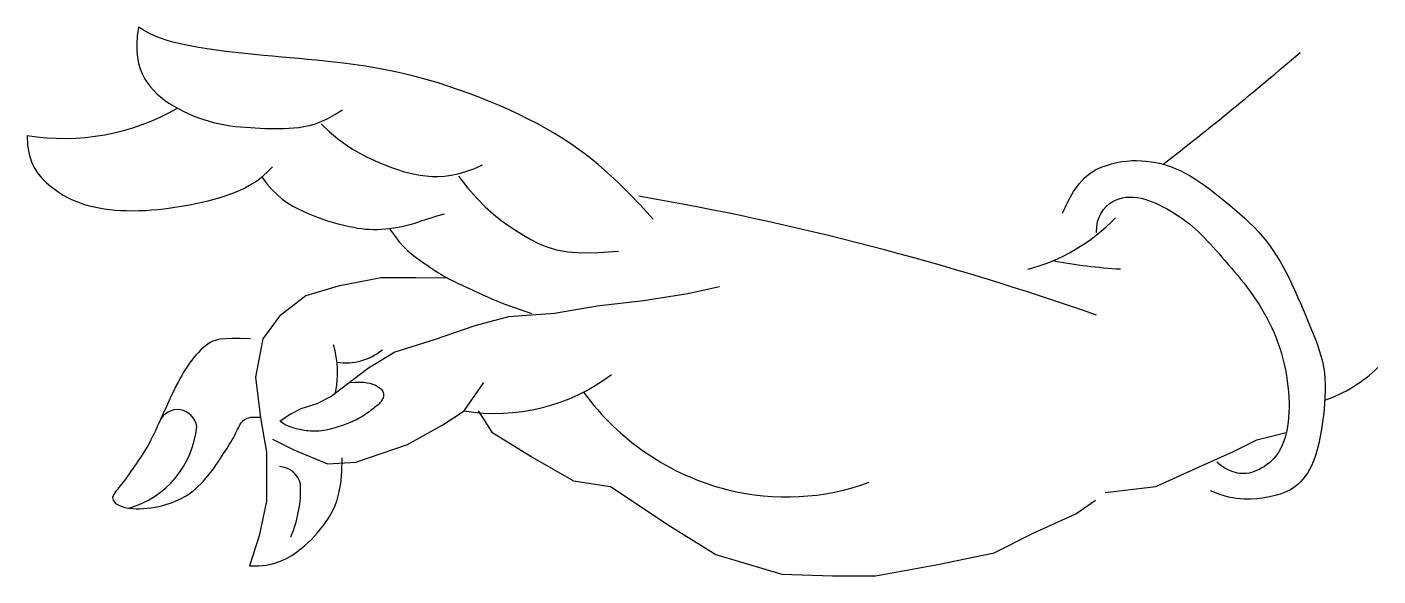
# Model space of a CAD drawing. Extents: x 2676 to 3450, y 1582 to 1896.
import ezdxf

# ---------------------------------------------------------------- set-up
doc = ezdxf.new("R2010")
doc.units = 0
doc.header["$LTSCALE"] = 10
doc.header["$MEASUREMENT"] = 0
for name, color, linetype in [('3', 3, 'CONTINUOUS'), ('4', 4, 'CONTINUOUS'), ('7', 7, 'CONTINUOUS')]:
    doc.layers.add(name, color=color, linetype=linetype)

msp = doc.modelspace()

# ---------------------------------------------------------------- linework, layer by layer
at = {"layer": '3'}
msp.add_arc((2858.41, 1736.64), 32.62, 260.86273, 309.72055, dxfattribs=at)
at = {"layer": '4'}
for points in [[(3034.31, 1786.31), (3027.02, 1794.36), (3020.31, 1801.41), (3014.1, 1807.58), (3008.3, 1812.98), (3002.85, 1817.71), (2997.65, 1821.91), (2992.62, 1825.67), (2987.69, 1829.12), (2982.79, 1832.36), (2977.87, 1835.42), (2972.92, 1838.32), (2967.9, 1841.09), (2962.79, 1843.74), (2957.56, 1846.3), (2952.2, 1848.79), (2946.66, 1851.23), (2940.95, 1853.64), (2935.07, 1856), (2929.06, 1858.29), (2922.95, 1860.5), (2916.77, 1862.61), (2910.56, 1864.59), (2904.33, 1866.44), (2898.13, 1868.12), (2891.99, 1869.63), (2885.91, 1870.98), (2879.92, 1872.17), (2874.02, 1873.23), (2868.23, 1874.16), (2862.56, 1874.98), (2857.04, 1875.71), (2851.66, 1876.35), (2846.45, 1876.92), (2841.35, 1877.44), (2836.35, 1877.92), (2831.39, 1878.37), (2826.43, 1878.8), (2821.45, 1879.24), (2816.39, 1879.69), (2811.22, 1880.17), (2805.92, 1880.68), (2800.51, 1881.24), (2795.06, 1881.85), (2789.62, 1882.51), (2784.24, 1883.22), (2778.98, 1883.98), (2773.89, 1884.8), (2769.02, 1885.68), (2764.41, 1886.62), (2760.08, 1887.64), (2756.01, 1888.76), (2752.21, 1890), (2748.68, 1891.37), (2745.4, 1892.89), (2742.38, 1894.59), (2739.6, 1896.47)], [(2675.72, 1834.35), (2676.04, 1828.61), (2676.93, 1823.61), (2678.32, 1819.29), (2680.09, 1815.57), (2682.17, 1812.37), (2684.47, 1809.61), (2686.89, 1807.22), (2689.34, 1805.13), (2691.76, 1803.26), (2694.14, 1801.59), (2696.5, 1800.1), (2698.86, 1798.78), (2701.24, 1797.61), (2703.67, 1796.57), (2706.15, 1795.64), (2708.71, 1794.81), (2711.37, 1794.06), (2714.13, 1793.39), (2716.99, 1792.8), (2719.94, 1792.3), (2723, 1791.9), (2726.15, 1791.58), (2729.4, 1791.35), (2732.75, 1791.23), (2736.2, 1791.19), (2739.73, 1791.26), (2743.32, 1791.41), (2746.96, 1791.65), (2750.63, 1791.96), (2754.31, 1792.35), (2757.98, 1792.81), (2761.64, 1793.33), (2765.26, 1793.91), (2768.84, 1794.56), (2772.39, 1795.27), (2775.9, 1796.05), (2779.39, 1796.91), (2782.85, 1797.84), (2786.28, 1798.85), (2789.7, 1799.94), (2793.1, 1801.13), (2796.48, 1802.46), (2799.84, 1803.98), (2803.18, 1805.74), (2806.51, 1807.8), (2809.82, 1810.2), (2813.12, 1813.01), (2816.4, 1816.27)], [(3268.87, 1789.75), (3272, 1796.63), (3275.16, 1802.2), (3278.33, 1806.64), (3281.51, 1810.08), (3284.67, 1812.7), (3287.81, 1814.65), (3290.92, 1816.09), (3293.97, 1817.19), (3296.96, 1818.07), (3299.89, 1818.78), (3302.78, 1819.31), (3305.63, 1819.68), (3308.44, 1819.89), (3311.23, 1819.95), (3314, 1819.86), (3316.76, 1819.64), (3319.53, 1819.29), (3322.29, 1818.8), (3325.06, 1818.17), (3327.84, 1817.4), (3330.62, 1816.48), (3333.41, 1815.39), (3336.21, 1814.15), (3339.02, 1812.74), (3341.85, 1811.16), (3344.69, 1809.43), (3347.54, 1807.55), (3350.4, 1805.56), (3353.27, 1803.45), (3356.14, 1801.25), (3359.01, 1798.98), (3361.89, 1796.64), (3364.77, 1794.27), (3367.62, 1791.84), (3370.45, 1789.38), (3373.21, 1786.87), (3375.91, 1784.32), (3378.51, 1781.72), (3381.01, 1779.09), (3383.38, 1776.41), (3385.62, 1773.68), (3387.72, 1770.9), (3389.72, 1768.06), (3391.61, 1765.14), (3393.43, 1762.13), (3395.19, 1759.03), (3396.9, 1755.82), (3398.58, 1752.49), (3400.24, 1749.04), (3401.88, 1745.49), (3403.5, 1741.88), (3405.08, 1738.23), (3406.63, 1734.59), (3408.14, 1730.97), (3409.6, 1727.42), (3411.01, 1723.97), (3412.36, 1720.64), (3413.64, 1717.41), (3414.82, 1714.24), (3415.9, 1711.11), (3416.86, 1707.99), (3417.68, 1704.85), (3418.35, 1701.65), (3418.84, 1698.37), (3419.15, 1694.98), (3419.3, 1691.51), (3419.3, 1687.97), (3419.17, 1684.4), (3418.93, 1680.83), (3418.61, 1677.29), (3418.22, 1673.79), (3417.78, 1670.37), (3417.3, 1667.06), (3416.8, 1663.85), (3416.24, 1660.76), (3415.63, 1657.8), (3414.95, 1654.96), (3414.2, 1652.25), (3413.37, 1649.68), (3412.44, 1647.25), (3411.41, 1644.97), (3410.29, 1642.83), (3409.08, 1640.84), (3407.8, 1639), (3406.46, 1637.3), (3405.05, 1635.76), (3403.61, 1634.36), (3402.12, 1633.12), (3400.6, 1632.01), (3399.02, 1631.05), (3397.34, 1630.19), (3395.54, 1629.43), (3393.57, 1628.75), (3391.41, 1628.13), (3389.03, 1627.55), (3386.38, 1627), (3383.43, 1626.47), (3380.19, 1626.04), (3376.62, 1625.8), (3372.72, 1625.84), (3368.49, 1626.25), (3363.89, 1627.12), (3358.94, 1628.54), (3353.6, 1630.6)], [(2810.21, 1810.53), (2813.04, 1806.65), (2815.95, 1803.29), (2818.91, 1800.39), (2821.91, 1797.9), (2824.92, 1795.75), (2827.94, 1793.89), (2830.94, 1792.28), (2833.91, 1790.84), (2836.82, 1789.54), (2839.68, 1788.36), (2842.48, 1787.29), (2845.23, 1786.32), (2847.91, 1785.44), (2850.53, 1784.64), (2853.08, 1783.92), (2855.57, 1783.27), (2857.99, 1782.68), (2860.36, 1782.14), (2862.68, 1781.68), (2864.97, 1781.28), (2867.24, 1780.96), (2869.51, 1780.71), (2871.78, 1780.55), (2874.06, 1780.47), (2876.38, 1780.47), (2878.71, 1780.56), (2881.05, 1780.73), (2883.4, 1780.98), (2885.75, 1781.3), (2888.08, 1781.7), (2890.38, 1782.16), (2892.66, 1782.7), (2894.91, 1783.29), (2897.19, 1783.96), (2899.55, 1784.69), (2902.06, 1785.49), (2904.79, 1786.37), (2907.8, 1787.33), (2911.15, 1788.37), (2914.9, 1789.49)], [(2883.41, 1780.78), (2886.11, 1776.9), (2888.75, 1773.57), (2891.33, 1770.72), (2893.84, 1768.28), (2896.25, 1766.19), (2898.55, 1764.39), (2900.73, 1762.81), (2902.78, 1761.4), (2904.68, 1760.09), (2906.47, 1758.87), (2908.17, 1757.72), (2909.83, 1756.63), (2911.47, 1755.58), (2913.13, 1754.57), (2914.84, 1753.57), (2916.64, 1752.58), (2918.55, 1751.58), (2920.57, 1750.57), (2922.69, 1749.55), (2924.89, 1748.51), (2927.17, 1747.46), (2929.51, 1746.39), (2931.91, 1745.29), (2934.34, 1744.17), (2936.83, 1743.02), (2939.46, 1741.83), (2942.36, 1740.56), (2945.63, 1739.2), (2949.39, 1737.73), (2953.75, 1736.11), (2958.84, 1734.34), (2964.77, 1732.38)], [(2916.64, 1752.58), (2898.47, 1752.65), (2878.6, 1752.65), (2853.94, 1747.86), (2835.44, 1742.39), (2820.37, 1730.76), (2810.78, 1717.76), (2806.67, 1695.86), (2809.41, 1672.59), (2812.83, 1652.75), (2812.83, 1624.69), (2808.72, 1604.84), (2803.24, 1587.74)], [(3072.43, 1747.59), (3054.14, 1743.53), (3028.74, 1739.47), (3002.32, 1736.43), (2977.94, 1732.37), (2951.52, 1730.34), (2932.22, 1725.27), (2908.85, 1717.15), (2886.49, 1710.04), (2871.25, 1700.91), (2849.92, 1684.67), (2841.79, 1680.61), (2832.64, 1677.57), (2826.55, 1674.52), (2820.45, 1670.46)], [(2803.81, 1717.8), (2797.9, 1717.95), (2793.13, 1717.95), (2789.33, 1717.8), (2786.35, 1717.49), (2784.01, 1717.03), (2782.16, 1716.43), (2780.63, 1715.68), (2779.26, 1714.8), (2777.91, 1713.78), (2776.56, 1712.64), (2775.23, 1711.38), (2773.9, 1710.02), (2772.59, 1708.58), (2771.31, 1707.05), (2770.06, 1705.46), (2768.85, 1703.82), (2767.68, 1702.13), (2766.54, 1700.39), (2765.44, 1698.61), (2764.37, 1696.78), (2763.31, 1694.9), (2762.27, 1692.97), (2761.24, 1690.98), (2760.22, 1688.93), (2759.2, 1686.83), (2758.18, 1684.68), (2757.16, 1682.5), (2756.15, 1680.3), (2755.15, 1678.1), (2754.16, 1675.9), (2753.19, 1673.73), (2752.22, 1671.6), (2751.28, 1669.52), (2750.35, 1667.48), (2749.42, 1665.51), (2748.51, 1663.59), (2747.6, 1661.73), (2746.69, 1659.93), (2745.78, 1658.2), (2744.86, 1656.53), (2743.94, 1654.93), (2743.01, 1653.39), (2742.07, 1651.89), (2741.12, 1650.43), (2740.16, 1649), (2739.19, 1647.58), (2738.22, 1646.16), (2737.23, 1644.74), (2736.24, 1643.3), (2735.24, 1641.86), (2734.24, 1640.42), (2733.25, 1639.01), (2732.25, 1637.62), (2731.26, 1636.27), (2730.29, 1634.98), (2729.33, 1633.75), (2728.39, 1632.6), (2727.49, 1631.52), (2726.68, 1630.49), (2725.96, 1629.52), (2725.39, 1628.6), (2724.98, 1627.72), (2724.77, 1626.87), (2724.78, 1626.04), (2725.05, 1625.23), (2725.55, 1624.46), (2726.27, 1623.71), (2727.2, 1623.02), (2728.33, 1622.39), (2729.63, 1621.83), (2731.09, 1621.35), (2732.69, 1620.96), (2734.42, 1620.67), (2736.27, 1620.48), (2738.21, 1620.39), (2740.24, 1620.39), (2742.35, 1620.49), (2744.51, 1620.68), (2746.72, 1620.96), (2748.95, 1621.32), (2751.21, 1621.77), (2753.47, 1622.31), (2755.72, 1622.94), (2757.95, 1623.67), (2760.14, 1624.49), (2762.29, 1625.42), (2764.38, 1626.45), (2766.4, 1627.58), (2768.33, 1628.83), (2770.18, 1630.17), (2771.95, 1631.59), (2773.63, 1633.09), (2775.24, 1634.63), (2776.76, 1636.22), (2778.21, 1637.84), (2779.57, 1639.47), (2780.87, 1641.1), (2782.09, 1642.73), (2783.24, 1644.34), (2784.34, 1645.94), (2785.39, 1647.51), (2786.4, 1649.04), (2787.36, 1650.54), (2788.3, 1652), (2789.2, 1653.4), (2790.08, 1654.76), (2790.93, 1656.08), (2791.74, 1657.36), (2792.51, 1658.62), (2793.25, 1659.84), (2793.94, 1661.05), (2794.58, 1662.25), (2795.17, 1663.43), (2795.73, 1664.59), (2796.27, 1665.72), (2796.8, 1666.81), (2797.33, 1667.83), (2797.89, 1668.79), (2798.47, 1669.67), (2799.11, 1670.45), (2799.81, 1671.13), (2800.6, 1671.7), (2801.53, 1672.17), (2802.62, 1672.53), (2803.92, 1672.79), (2805.45, 1672.93), (2807.26, 1672.97), (2809.37, 1672.9)], [(2816.39, 1660.31), (2828.58, 1654.23), (2847.88, 1646.11), (2864.14, 1647.12), (2893.61, 1657.27), (2913.93, 1668.43), (2926.12, 1676.55), (2937.3, 1692.79)], [(2860.59, 1692.79), (2863.67, 1693), (2866.33, 1693.03), (2868.62, 1692.91), (2870.58, 1692.65), (2872.24, 1692.29), (2873.65, 1691.85), (2874.86, 1691.35), (2875.89, 1690.83), (2876.78, 1690.3), (2877.56, 1689.77), (2878.21, 1689.23), (2878.75, 1688.68), (2879.18, 1688.13), (2879.51, 1687.56), (2879.75, 1686.99), (2879.89, 1686.41), (2879.95, 1685.81), (2879.92, 1685.21), (2879.82, 1684.6), (2879.64, 1683.99), (2879.4, 1683.39), (2879.1, 1682.79), (2878.73, 1682.2), (2878.31, 1681.62), (2877.85, 1681.07), (2877.33, 1680.52), (2876.77, 1679.99), (2876.17, 1679.45), (2875.52, 1678.92), (2874.83, 1678.37), (2874.1, 1677.81), (2873.33, 1677.23), (2872.52, 1676.63), (2871.68, 1676.01), (2870.81, 1675.38), (2869.91, 1674.75), (2868.98, 1674.12), (2868.02, 1673.5), (2867.04, 1672.9), (2866.05, 1672.32), (2865.03, 1671.77), (2863.98, 1671.24), (2862.92, 1670.74), (2861.81, 1670.25), (2860.67, 1669.78), (2859.49, 1669.31), (2858.27, 1668.85), (2856.99, 1668.39), (2855.66, 1667.92), (2854.29, 1667.45), (2852.88, 1667), (2851.45, 1666.57), (2850, 1666.17), (2848.56, 1665.81), (2847.12, 1665.49), (2845.71, 1665.24), (2844.32, 1665.05), (2842.97, 1664.92), (2841.65, 1664.85), (2840.37, 1664.83), (2839.14, 1664.85), (2837.95, 1664.91), (2836.82, 1665), (2835.73, 1665.11), (2834.7, 1665.24), (2833.71, 1665.39), (2832.75, 1665.57), (2831.81, 1665.76), (2830.88, 1665.99), (2829.94, 1666.23), (2828.98, 1666.51), (2827.99, 1666.81), (2826.96, 1667.15), (2825.92, 1667.52), (2824.89, 1667.93), (2823.9, 1668.39), (2822.98, 1668.89), (2822.15, 1669.45), (2821.44, 1670.07), (2820.88, 1670.75)]]:
    msp.add_lwpolyline(points, dxfattribs=at)
msp.add_lwpolyline([(2994.55, 1687.23, 0.176583), (3077.06, 1631.32, 0.150357), (3158.14, 1635.58, 0.150357)], format="xyb", dxfattribs=at)
for centre, radius, start, end in [((2071.21, 3434.48), 2046.78, 307.82657, 310.66093), ((2696.92, 1963.48), 130.86, 260.67739, 299.81523), ((2752.22, 207.02), 1615.84, 70.62415, 80.24273), ((2944.3, 1784.67), 109.63, 260.45425, 307.17092)]:
    msp.add_arc(centre, radius, start, end, dxfattribs=at)
at = {"layer": '7'}
for points in [[(2739.6, 1896.47), (2738.88, 1891.4), (2738.55, 1886.81), (2738.58, 1882.67), (2738.93, 1878.93), (2739.59, 1875.54), (2740.5, 1872.46), (2741.65, 1869.65), (2743.01, 1867.05), (2744.54, 1864.63), (2746.23, 1862.36), (2748.09, 1860.24), (2750.1, 1858.25), (2752.25, 1856.37), (2754.56, 1854.6), (2757, 1852.92), (2759.57, 1851.32), (2762.26, 1849.78), (2765.07, 1848.32), (2767.96, 1846.94), (2770.92, 1845.65), (2773.93, 1844.46), (2776.98, 1843.38), (2780.04, 1842.43), (2783.09, 1841.6), (2786.12, 1840.91), (2789.12, 1840.34), (2792.09, 1839.88), (2795.03, 1839.51), (2797.94, 1839.21), (2800.82, 1838.98), (2803.66, 1838.79), (2806.47, 1838.63), (2809.24, 1838.49), (2811.99, 1838.36), (2814.71, 1838.27), (2817.44, 1838.22), (2820.17, 1838.23), (2822.91, 1838.29), (2825.69, 1838.42), (2828.5, 1838.63), (2831.38, 1838.94), (2834.34, 1839.4), (2837.43, 1840.08), (2840.7, 1841.04), (2844.19, 1842.35), (2847.93, 1844.08), (2851.97, 1846.28), (2856.35, 1849.03)], [(2844.18, 1840.92), (2848.96, 1836.41), (2853.55, 1832.55), (2857.96, 1829.25), (2862.2, 1826.45), (2866.29, 1824.08), (2870.22, 1822.04), (2874, 1820.28), (2877.64, 1818.72), (2881.15, 1817.28), (2884.56, 1815.98), (2887.88, 1814.8), (2891.15, 1813.76), (2894.39, 1812.87), (2897.63, 1812.12), (2900.89, 1811.52), (2904.2, 1811.09), (2907.59, 1810.82), (2911.09, 1810.77), (2914.75, 1810.97), (2918.6, 1811.48), (2922.67, 1812.33), (2927.01, 1813.57), (2931.66, 1815.26), (2936.64, 1817.43)], [(2922.85, 1810.95), (2928.2, 1804.19), (2933.3, 1798.41), (2938.19, 1793.47), (2942.88, 1789.26), (2947.39, 1785.64), (2951.77, 1782.5), (2956.01, 1779.71), (2960.16, 1777.13), (2964.28, 1774.69), (2968.59, 1772.43), (2973.4, 1770.46), (2978.97, 1768.85), (2985.58, 1767.72), (2993.52, 1767.14), (3003.07, 1767.21), (3014.5, 1768.02)], [(3288.21, 1778.71), (3288.4, 1781.99), (3288.94, 1784.93), (3289.79, 1787.56), (3290.91, 1789.88), (3292.26, 1791.9), (3293.82, 1793.65), (3295.52, 1795.12), (3297.35, 1796.34), (3299.26, 1797.31), (3301.23, 1798.05), (3303.26, 1798.57), (3305.34, 1798.89), (3307.45, 1799.01), (3309.57, 1798.95), (3311.71, 1798.72), (3313.85, 1798.33), (3315.97, 1797.8), (3318.08, 1797.14), (3320.16, 1796.37), (3322.23, 1795.49), (3324.28, 1794.53), (3326.3, 1793.5), (3328.3, 1792.41), (3330.27, 1791.28), (3332.21, 1790.11), (3334.13, 1788.91), (3336.01, 1787.68), (3337.87, 1786.39), (3339.7, 1785.06), (3341.5, 1783.67), (3343.27, 1782.22), (3345.01, 1780.7), (3346.72, 1779.11), (3348.41, 1777.46), (3350.09, 1775.74), (3351.76, 1773.97), (3353.43, 1772.15), (3355.11, 1770.29), (3356.8, 1768.38), (3358.52, 1766.44), (3360.26, 1764.47), (3362.02, 1762.47), (3363.8, 1760.43), (3365.6, 1758.35), (3367.4, 1756.23), (3369.2, 1754.07), (3371, 1751.85), (3372.79, 1749.58), (3374.57, 1747.25), (3376.32, 1744.86), (3378.05, 1742.43), (3379.74, 1739.94), (3381.38, 1737.4), (3382.98, 1734.81), (3384.52, 1732.17), (3385.99, 1729.49), (3387.39, 1726.77), (3388.72, 1724), (3389.98, 1721.18), (3391.15, 1718.32), (3392.25, 1715.4), (3393.27, 1712.44), (3394.2, 1709.42), (3395.05, 1706.34), (3395.81, 1703.21), (3396.48, 1700.04), (3397.07, 1696.85), (3397.56, 1693.65), (3397.96, 1690.47), (3398.26, 1687.32), (3398.47, 1684.23), (3398.58, 1681.2), (3398.59, 1678.25), (3398.5, 1675.4), (3398.31, 1672.65), (3398.04, 1670), (3397.68, 1667.48), (3397.24, 1665.07), (3396.72, 1662.79), (3396.12, 1660.65), (3395.45, 1658.65), (3394.71, 1656.79), (3393.89, 1655.05), (3393, 1653.43), (3392.02, 1651.91), (3390.96, 1650.5), (3389.82, 1649.17), (3388.6, 1647.93), (3387.29, 1646.76), (3385.92, 1645.66), (3384.49, 1644.66), (3383.02, 1643.75), (3381.53, 1642.94), (3380.03, 1642.23), (3378.55, 1641.65), (3377.09, 1641.18), (3375.67, 1640.84), (3374.29, 1640.62), (3372.95, 1640.52), (3371.63, 1640.53), (3370.34, 1640.64), (3369.07, 1640.84), (3367.82, 1641.12), (3366.57, 1641.49), (3365.34, 1641.93), (3364.12, 1642.44), (3362.91, 1643.03), (3361.73, 1643.69), (3360.57, 1644.44), (3359.44, 1645.26), (3358.34, 1646.17), (3357.29, 1647.16)], [(2934.19, 1676.52), (2941.99, 1664.27), (2965.41, 1649.79), (2988.82, 1636.43), (3010.01, 1633.09), (3043.45, 1610.81), (3070.21, 1594.11), (3108.12, 1582.97), (3137.11, 1581.86), (3161.64, 1581.86), (3197.32, 1588.54), (3229.65, 1595.22), (3251.95, 1606.36), (3276.48, 1617.5), (3287.63, 1625.29)], [(3293.2, 1629.75), (3322.19, 1633.09), (3346.72, 1644.22), (3366.79, 1653.13), (3380.17, 1659.81), (3397, 1664.02)], [(2803.24, 1587.74), (2808.34, 1587.64), (2812.98, 1588.1), (2817.17, 1589.02), (2820.95, 1590.31), (2824.36, 1591.88), (2827.42, 1593.65), (2830.16, 1595.52), (2832.62, 1597.4), (2834.82, 1599.24), (2836.81, 1601.03), (2838.64, 1602.8), (2840.33, 1604.6), (2841.94, 1606.44), (2843.51, 1608.37), (2845.07, 1610.4), (2846.68, 1612.58), (2848.34, 1614.95), (2850.02, 1617.65), (2851.63, 1620.83), (2853.12, 1624.65), (2854.39, 1629.27), (2855.39, 1634.84), (2856.05, 1641.53), (2856.28, 1649.48)]]:
    msp.add_lwpolyline(points, dxfattribs=at)
for points in [[(2734.05, 1620.73, 0.309141), (2772.9, 1667.47, 0.761176), (2751.75, 1670.56)], [(2826.83, 1604.36, 0.11321), (2832.38, 1634.41, 0.335045), (2820.35, 1644.58, 0.335045)]]:
    msp.add_lwpolyline(points, format="xyb", dxfattribs=at)
for centre, radius, start, end in [((3221.75, 1861.48), 107.32, 284.66268, 316.10067), ((3319.68, 2058.51), 301.22, 259.23687, 266.63164), ((2797.46, 1698.34), 56.11, 347.80196, 16.6375), ((3392.9, 1759.34), 81.03, 288.82835, 314.32461)]:
    msp.add_arc(centre, radius, start, end, dxfattribs=at)

doc.saveas('drawing.dxf')
